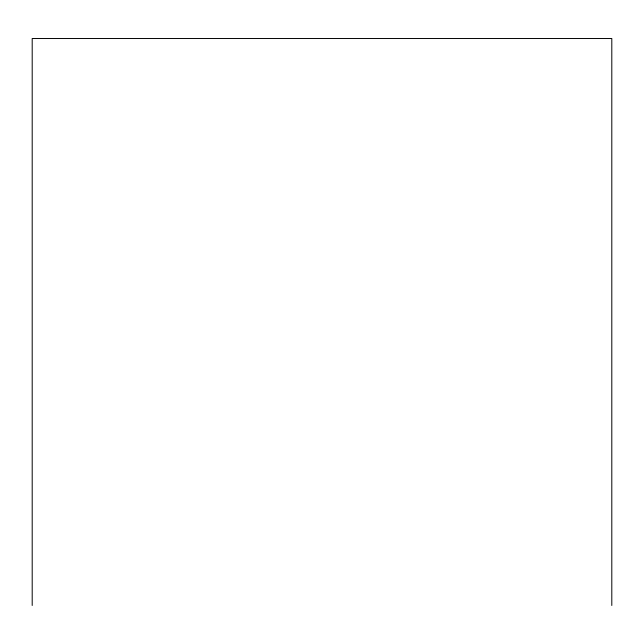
<?xml version="1.0" encoding="UTF-8"?>
<svg xmlns="http://www.w3.org/2000/svg" width="644" height="644" viewBox="0 0 644 644"><rect width="100%" height="100%" fill="white"/><g stroke="black" fill="none" stroke-linecap="round" stroke-linejoin="round"><path stroke-width="0.97" d="M611.8 605.481L611.8 38.519L32.2 38.519L32.2 605.481"/></g></svg>
